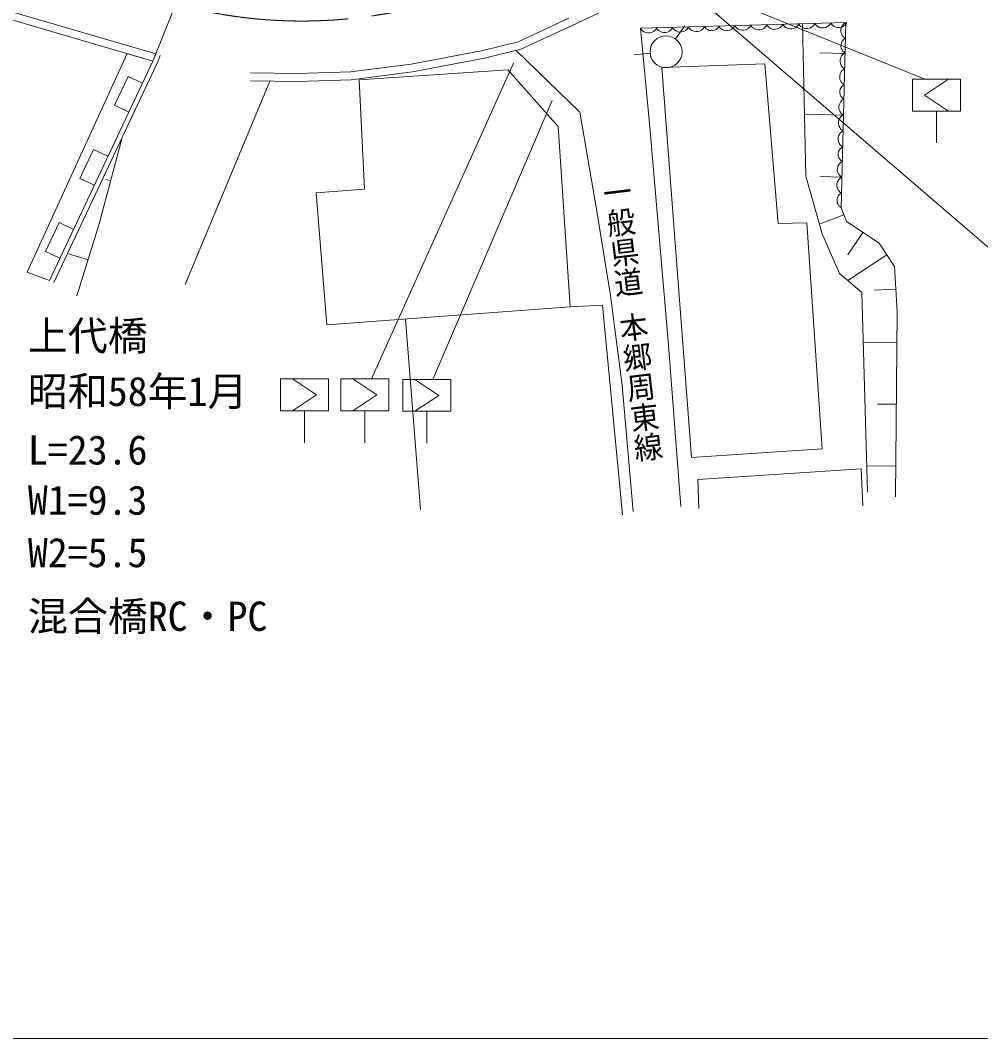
# Model space of a CAD drawing. Units: millimetres, scale not verified. Extents: x 40000 to 680000, y 20000 to 380000.
# Drawn here: x 205332 to 265424, y 205000 to 268712 of the extents above; entities that cross this region are included whole.
import ezdxf
from ezdxf.enums import TextEntityAlignment as Align

# ---------------------------------------------------------------- set-up
doc = ezdxf.new("R2010")
doc.units = ezdxf.units.MM
doc.header["$LTSCALE"] = 1000
doc.linetypes.add('CHAIN', pattern=[18.5, 12, -1.5, 3.5, -1.5])
for name, color, linetype, lineweight in [('M-BGD', 7, 'Continuous', 13), ('M-BMK', 2, 'CHAIN', 13), ('M-STR-STR1', 1, 'Continuous', 13), ('M-STR-STRC', 7, 'Continuous', 13), ('M-TTL-BAND', 7, 'Continuous', 13)]:
    doc.layers.add(name, color=color, linetype=linetype, lineweight=lineweight)
doc.layers.add('M-BGD-HTXT', color=7, linetype='Continuous')
doc.styles.add('@ＭＳ ゴシック', font='')
doc.styles.add('ＭＳ ゴシック', font='')
doc.styles.get('@ＭＳ ゴシック').set_extended_font_data('@MS Gothic')
doc.styles.get('ＭＳ ゴシック').set_extended_font_data('MS Gothic')

msp = doc.modelspace()

# ---------------------------------------------------------------- linework, layer by layer
at = {"layer": 'M-BGD'}
for p, q in [((190659, 272874), (213626, 266163)), ((213810, 266621), (190829, 273306)), ((239867, 268392), (242846, 269780)), ((236488, 267378), (239655, 268845)), ((236655, 266905), (239867, 268392)), ((244147, 268213), (256993, 268577)), ((245089, 268140), (245146, 268241)), ((245146, 268241), (245209, 268143)), ((246089, 268168), (246146, 268270)), ((246146, 268270), (246209, 268172)), ((246320, 267556), (246903, 268366)), ((247088, 268197), (247145, 268298)), ((247145, 268298), (247208, 268200)), ((248088, 268225), (248145, 268326)), ((248145, 268326), (248202, 268238)), ((248202, 268238), (248257, 268186)), ((248941, 268205), (248993, 268260)), ((248993, 268260), (249045, 268352)), ((249045, 268352), (249108, 268254)), ((249108, 268254), (249169, 268196)), ((249929, 268217), (249987, 268279)), ((249987, 268279), (250044, 268380)), ((250044, 268380), (250107, 268282)), ((250107, 268282), (250169, 268224)), ((250850, 268183), (250928, 268245)), ((250928, 268245), (250987, 268307)), ((250987, 268307), (251044, 268408)), ((251044, 268408), (251107, 268310)), ((251107, 268310), (251168, 268252)), ((251168, 268252), (251250, 268195)), ((251850, 268211), (251928, 268274)), ((251928, 268274), (251986, 268335)), ((251986, 268335), (252044, 268437)), ((252044, 268437), (252106, 268339)), ((252106, 268339), (252168, 268280)), ((252168, 268280), (252250, 268223)), ((252731, 268177), (252849, 268240)), ((252849, 268240), (252928, 268302)), ((252928, 268302), (252986, 268363)), ((252986, 268363), (253043, 268465)), ((253043, 268465), (253106, 268367)), ((253106, 268367), (253168, 268309)), ((253168, 268309), (253249, 268251)), ((253249, 268251), (253371, 268195)), ((253731, 268205), (253849, 268268)), ((253849, 268268), (253927, 268330)), ((253927, 268330), (253986, 268392)), ((253986, 268392), (254043, 268493)), ((254043, 268493), (254106, 268395)), ((254106, 268395), (254167, 268337)), ((254167, 268337), (254249, 268279)), ((254249, 268279), (254371, 268223)), ((254477, 258953), (254275, 268500)), ((254611, 268210), (254730, 268233)), ((254730, 268233), (254849, 268296)), ((254849, 268296), (254927, 268358)), ((254927, 268358), (254985, 268420)), ((254985, 268420), (255042, 268521)), ((255042, 268521), (255105, 268423)), ((255105, 268423), (255167, 268365)), ((255167, 268365), (255249, 268308)), ((255249, 268308), (255370, 268251)), ((255370, 268251), (255491, 268235)), ((255491, 268235), (255611, 268238)), ((255611, 268238), (255730, 268261)), ((255730, 268261), (255848, 268325)), ((255848, 268325), (255927, 268387)), ((255927, 268387), (255985, 268448)), ((255985, 268448), (256042, 268550)), ((256042, 268550), (256105, 268452)), ((256105, 268452), (256166, 268394)), ((256166, 268394), (256248, 268336)), ((256248, 268336), (256370, 268279)), ((256370, 268279), (256490, 268263)), ((256490, 268263), (256610, 268266)), ((256610, 268266), (256730, 268290)), ((256705, 268265), (256682, 268145)), ((256993, 268577), (256695, 256978)), ((256993, 268577), (256695, 256978)), ((256768, 268383), (256705, 268265)), ((256730, 268290), (256848, 268353)), ((256830, 268461), (256768, 268383)), ((256892, 268519), (256830, 268461)), ((256848, 268353), (256926, 268415)), ((256993, 268577), (256892, 268519)), ((256926, 268415), (256984, 268477)), ((256984, 268477), (257042, 268578)), ((244743, 261803), (244147, 268213)), ((244147, 268213), (244209, 268115)), ((244209, 268115), (244271, 268057)), ((244271, 268057), (244353, 267999)), ((244353, 267999), (244474, 267943)), ((244474, 267943), (244595, 267926)), ((244595, 267926), (244715, 267930)), ((244715, 267930), (244834, 267953)), ((244834, 267953), (244953, 268016)), ((244953, 268016), (245031, 268078)), ((245031, 268078), (245089, 268140)), ((245209, 268143), (245271, 268085)), ((245271, 268085), (245352, 268028)), ((245352, 268028), (245474, 267971)), ((245474, 267971), (245595, 267955)), ((245595, 267955), (245715, 267958)), ((245715, 267958), (245834, 267981)), ((245834, 267981), (245952, 268045)), ((245952, 268045), (246030, 268107)), ((246030, 268107), (246089, 268168)), ((246209, 268172), (246270, 268114)), ((246270, 268114), (246352, 268056)), ((246352, 268056), (246474, 267999)), ((246474, 267999), (246594, 267983)), ((246594, 267983), (246714, 267986)), ((246714, 267986), (246834, 268010)), ((246834, 268010), (246952, 268073)), ((246952, 268073), (247030, 268135)), ((247030, 268135), (247088, 268197)), ((247208, 268200), (247270, 268142)), ((247270, 268142), (247352, 268084)), ((247352, 268084), (247473, 268028)), ((247473, 268028), (247594, 268011)), ((247594, 268011), (247714, 268015)), ((247714, 268015), (247833, 268038)), ((247833, 268038), (247951, 268101)), ((247951, 268101), (248030, 268163)), ((248030, 268163), (248088, 268225)), ((248257, 268186), (248331, 268134)), ((248331, 268134), (248440, 268083)), ((248440, 268083), (248549, 268068)), ((248549, 268068), (248657, 268071)), ((248657, 268071), (248764, 268092)), ((248764, 268092), (248870, 268149)), ((248870, 268149), (248941, 268205)), ((249169, 268196), (249251, 268138)), ((249251, 268138), (249373, 268081)), ((249373, 268081), (249493, 268065)), ((249493, 268065), (249613, 268068)), ((249613, 268068), (249732, 268092)), ((249732, 268092), (249851, 268155)), ((249851, 268155), (249929, 268217)), ((250169, 268224), (250250, 268166)), ((250250, 268166), (250372, 268110)), ((250372, 268110), (250493, 268093)), ((250493, 268093), (250613, 268097)), ((250613, 268097), (250732, 268120)), ((250732, 268120), (250850, 268183)), ((251250, 268195), (251372, 268138)), ((251372, 268138), (251492, 268122)), ((251492, 268122), (251612, 268125)), ((251612, 268125), (251732, 268148)), ((251732, 268148), (251850, 268211)), ((252250, 268223), (252371, 268166)), ((252371, 268166), (252492, 268150)), ((252492, 268150), (252612, 268153)), ((252612, 268153), (252731, 268177)), ((253371, 268195), (253491, 268178)), ((253491, 268178), (253611, 268181)), ((253611, 268181), (253731, 268205)), ((254371, 268223), (254491, 268206)), ((254491, 268206), (254611, 268210)), ((256682, 268145), (256679, 268026)), ((256679, 268026), (256696, 267905)), ((256696, 267905), (256753, 267784)), ((256753, 267784), (256811, 267703)), ((256811, 267703), (256869, 267641)), ((256869, 267641), (256967, 267579)), ((234264, 266831), (236488, 267378)), ((256687, 267191), (256685, 267083)), ((256685, 267083), (256700, 266975)), ((256708, 267298), (256687, 267191)), ((256700, 266975), (256751, 266866)), ((256765, 267404), (256708, 267298)), ((256821, 267475), (256765, 267404)), ((256876, 267527), (256821, 267475)), ((256967, 267579), (256876, 267527)), ((205759, 252951), (212009, 266635)), ((212009, 266635), (213626, 266163)), ((213810, 266621), (213626, 266163)), ((214088, 266510), (213901, 266043)), ((229788, 265977), (234264, 266831)), ((229867, 265485), (234370, 266344)), ((234370, 266344), (236655, 266905)), ((236364, 266834), (240339, 262958)), ((244740, 266652), (243745, 266559)), ((256943, 266644), (255365, 266684)), ((256656, 266369), (256633, 266250)), ((256719, 266487), (256656, 266369)), ((256781, 266565), (256719, 266487)), ((256751, 266866), (256803, 266792)), ((256843, 266624), (256781, 266565)), ((256803, 266792), (256856, 266737)), ((256944, 266681), (256843, 266624)), ((256856, 266737), (256944, 266681)), ((213626, 266163), (207155, 252444)), ((213626, 266163), (207155, 252444)), ((213901, 266043), (207426, 252317)), ((225987, 265487), (229788, 265977)), ((245471, 265760), (251927, 265992)), ((247323, 241368), (245471, 265760)), ((251927, 265992), (252755, 256012)), ((256633, 266250), (256630, 266130)), ((256630, 266130), (256647, 266010)), ((256647, 266010), (256704, 265889)), ((256704, 265889), (256762, 265807)), ((256762, 265807), (256820, 265746)), ((256919, 265683), (256817, 265626)), ((256820, 265746), (256919, 265683)), ((212068, 265204), (211217, 263399)), ((212973, 264779), (212068, 265204)), ((219742, 265422), (222645, 265389)), ((222645, 265389), (225987, 265487)), ((226027, 264989), (229867, 265485)), ((226532, 264988), (235836, 265616)), ((235836, 265616), (238982, 262081)), ((256608, 265252), (256604, 265132)), ((256604, 265132), (256621, 265012)), ((256631, 265371), (256608, 265252)), ((256694, 265489), (256631, 265371)), ((256756, 265568), (256694, 265489)), ((256817, 265626), (256756, 265568)), ((220937, 264909), (215639, 252180)), ((219736, 264923), (222650, 264890)), ((222650, 264890), (226027, 264989)), ((226863, 258153), (226532, 264988)), ((256634, 264405), (256613, 264298)), ((256621, 265012), (256678, 264891)), ((256691, 264511), (256634, 264405)), ((256678, 264891), (256736, 264810)), ((256746, 264582), (256691, 264511)), ((256736, 264810), (256795, 264748)), ((256802, 264634), (256746, 264582)), ((256795, 264748), (256893, 264686)), ((256893, 264686), (256802, 264634)), ((256613, 264298), (256610, 264190)), ((256610, 264190), (256626, 264082)), ((256626, 264082), (256677, 263972)), ((256677, 263972), (256729, 263899)), ((256729, 263899), (256781, 263844)), ((256870, 263788), (256769, 263730)), ((256781, 263844), (256870, 263788)), ((211217, 263399), (212121, 262973)), ((256559, 263356), (256556, 263237)), ((256556, 263237), (256573, 263117)), ((256582, 263476), (256559, 263356)), ((256645, 263594), (256582, 263476)), ((256707, 263672), (256645, 263594)), ((256769, 263730), (256707, 263672)), ((240339, 262958), (241432, 256647)), ((256844, 262778), (254395, 262840)), ((256619, 262596), (256556, 262478)), ((256573, 263117), (256630, 262995)), ((256681, 262674), (256619, 262596)), ((256630, 262995), (256688, 262914)), ((256743, 262733), (256681, 262674)), ((256688, 262914), (256746, 262853)), ((256844, 262790), (256743, 262733)), ((256746, 262853), (256844, 262790)), ((238982, 262081), (239743, 250785)), ((256533, 262359), (256530, 262239)), ((256530, 262239), (256547, 262119)), ((256556, 262478), (256533, 262359)), ((256547, 262119), (256604, 261998)), ((256604, 261998), (256662, 261916)), ((256662, 261916), (256720, 261855)), ((256720, 261855), (256819, 261792)), ((211702, 261382), (210260, 255987)), ((245901, 248379), (244743, 261803)), ((256508, 261361), (256505, 261241)), ((256505, 261241), (256521, 261121)), ((256531, 261480), (256508, 261361)), ((256594, 261598), (256531, 261480)), ((256656, 261677), (256594, 261598)), ((256717, 261735), (256656, 261677)), ((256819, 261792), (256717, 261735)), ((209911, 260632), (209059, 258826)), ((210816, 260207), (209911, 260632)), ((256521, 261121), (256578, 261000)), ((256591, 260620), (256534, 260514)), ((256578, 261000), (256636, 260919)), ((256646, 260691), (256591, 260620)), ((256636, 260919), (256695, 260857)), ((256702, 260743), (256646, 260691)), ((256695, 260857), (256793, 260795)), ((256793, 260795), (256702, 260743)), ((256513, 260407), (256510, 260299)), ((256510, 260299), (256526, 260191)), ((256534, 260514), (256513, 260407)), ((256526, 260191), (256577, 260081)), ((256577, 260081), (256629, 260008)), ((256629, 260008), (256681, 259953)), ((256681, 259953), (256770, 259897)), ((207426, 252317), (210842, 259558)), ((256459, 259465), (256456, 259346)), ((256456, 259346), (256473, 259226)), ((256482, 259585), (256459, 259465)), ((256545, 259703), (256482, 259585)), ((256607, 259781), (256545, 259703)), ((256669, 259839), (256607, 259781)), ((256770, 259897), (256669, 259839)), ((209059, 258826), (209964, 258401)), ((210981, 258685), (210687, 258763)), ((255503, 255351), (254477, 258953)), ((256745, 258911), (255384, 258946)), ((256519, 258705), (256456, 258587)), ((256473, 259226), (256530, 259104)), ((256581, 258783), (256519, 258705)), ((256530, 259104), (256588, 259023)), ((256643, 258842), (256581, 258783)), ((256588, 259023), (256646, 258962)), ((256744, 258899), (256643, 258842)), ((256646, 258962), (256744, 258899)), ((223851, 257922), (226863, 258153)), ((256433, 258468), (256430, 258348)), ((256430, 258348), (256447, 258228)), ((256456, 258587), (256433, 258468)), ((256447, 258228), (256504, 258107)), ((256504, 258107), (256562, 258025)), ((224513, 249661), (223851, 257922)), ((256439, 257513), (256436, 257405)), ((256436, 257405), (256451, 257297)), ((256460, 257621), (256439, 257513)), ((256516, 257727), (256460, 257621)), ((256572, 257797), (256516, 257727)), ((256562, 258025), (256620, 257964)), ((256627, 257850), (256572, 257797)), ((256620, 257964), (256719, 257901)), ((256719, 257901), (256627, 257850)), ((256451, 257297), (256502, 257188)), ((256502, 257188), (256555, 257115)), ((256555, 257115), (256607, 257060)), ((256607, 257060), (256696, 257004)), ((256695, 256978), (257026, 256119)), ((241432, 256647), (242259, 251492)), ((256861, 256549), (255329, 255961)), ((207754, 256059), (206902, 254253)), ((208659, 255634), (207754, 256059)), ((210260, 255987), (208872, 251474)), ((252755, 256012), (254543, 256045)), ((254543, 256045), (255503, 241903)), ((257026, 256119), (259079, 254765)), ((256596, 252873), (255503, 255351)), ((258053, 255442), (257120, 254034)), ((206902, 254253), (207807, 253828)), ((259079, 254765), (260039, 253311)), ((209566, 253730), (208279, 254124)), ((259559, 254038), (257114, 252429)), ((207155, 252444), (205759, 252951)), ((260039, 253311), (260205, 250494)), ((257986, 251683), (256596, 252873)), ((258351, 239193), (257986, 251683)), ((260122, 251902), (258779, 251824)), ((242259, 251492), (242988, 245875)), ((239743, 250785), (224513, 249661)), ((239743, 250785), (241763, 250884)), ((241763, 250884), (243021, 237778)), ((260205, 250494), (260105, 238895)), ((229442, 250025), (230373, 238109)), ((260188, 248561), (258077, 248579)), ((246663, 238287), (245901, 248379)), ((242988, 245875), (243683, 237983)), ((260155, 244695), (258976, 244705)), ((255503, 241903), (247323, 241368)), ((260122, 240828), (258302, 240844)), ((247722, 239985), (257953, 240646)), ((257953, 240646), (258053, 238333)), ((247789, 238168), (247722, 239985))]:
    msp.add_line(p, q, dxfattribs=at)
msp.add_ellipse((245736, 266745), major_axis=(1000, 0), ratio=0.998004, dxfattribs=at)
at = {"layer": 'M-BMK'}
msp.add_ellipse((222955, 298609), major_axis=(30000, 0), ratio=0.998004, start_param=4.408905, end_param=5.255296, dxfattribs=at)
at = {"layer": 'M-STR-STR1'}
msp.add_line((213626, 266163), (217475, 275745), dxfattribs=at)
at = {"layer": 'M-STR-STRC'}
for p, q in [((261927, 265031), (247664, 270816)), ((247229, 270555), (268016, 252675)), ((227312, 246274), (236183, 266042)), ((264158, 265031), (261158, 265031)), ((261158, 265031), (261158, 263035)), ((263408, 265031), (261908, 264033)), ((264158, 265031), (264158, 263035)), ((261908, 264033), (263408, 263035)), ((238618, 263698), (231138, 246248)), ((261158, 263035), (264158, 263035)), ((262658, 263035), (262658, 261039)), ((221612, 246274), (224612, 246274)), ((221612, 246274), (221612, 244278)), ((222362, 246274), (223862, 245276)), ((224612, 246274), (224612, 244278)), ((225386, 246274), (228386, 246274)), ((225386, 246274), (225386, 244278)), ((226136, 246274), (227636, 245276)), ((228386, 246274), (228386, 244278)), ((229275, 246248), (232275, 246248)), ((229275, 246248), (229275, 244252)), ((230025, 246248), (231525, 245250)), ((232275, 246248), (232275, 244252)), ((223862, 245276), (222362, 244278)), ((227636, 245276), (226136, 244278)), ((231525, 245250), (230025, 244252)), ((224612, 244278), (221612, 244278)), ((223112, 244278), (223112, 242282)), ((228386, 244278), (225386, 244278)), ((226886, 244278), (226886, 242282)), ((232275, 244252), (229275, 244252)), ((230775, 244252), (230775, 242256))]:
    msp.add_line(p, q, dxfattribs=at)
at = {"layer": 'M-TTL-BAND'}
msp.add_line((40000, 205000), (579000, 205000), dxfattribs=at)

# ---------------------------------------------------------------- texts
at = {"layer": 'M-BGD-HTXT', "style": '@ＭＳ ゴシック', "width": 1.05}
msp.add_text('一般県道 本郷周東線', height=1320, rotation=276.914, dxfattribs=at).set_placement((242555, 258902), align=Align.MIDDLE_LEFT)
at = {"layer": 'M-BGD-HTXT', "style": 'ＭＳ ゴシック'}
for s, p in [('上代橋', (205801, 247512)), ('昭和58年1月', (205801, 244034)), ('L=23.6', (205801, 240370)), ('W1=9.3', (205801, 237230)), ('W2=5.5', (205801, 233949)), ('混合橋RC・PC', (205801, 229963))]:
    msp.add_text(s, height=1833, dxfattribs=at).set_placement(p, align=Align.BOTTOM_LEFT)

doc.saveas('drawing.dxf')
